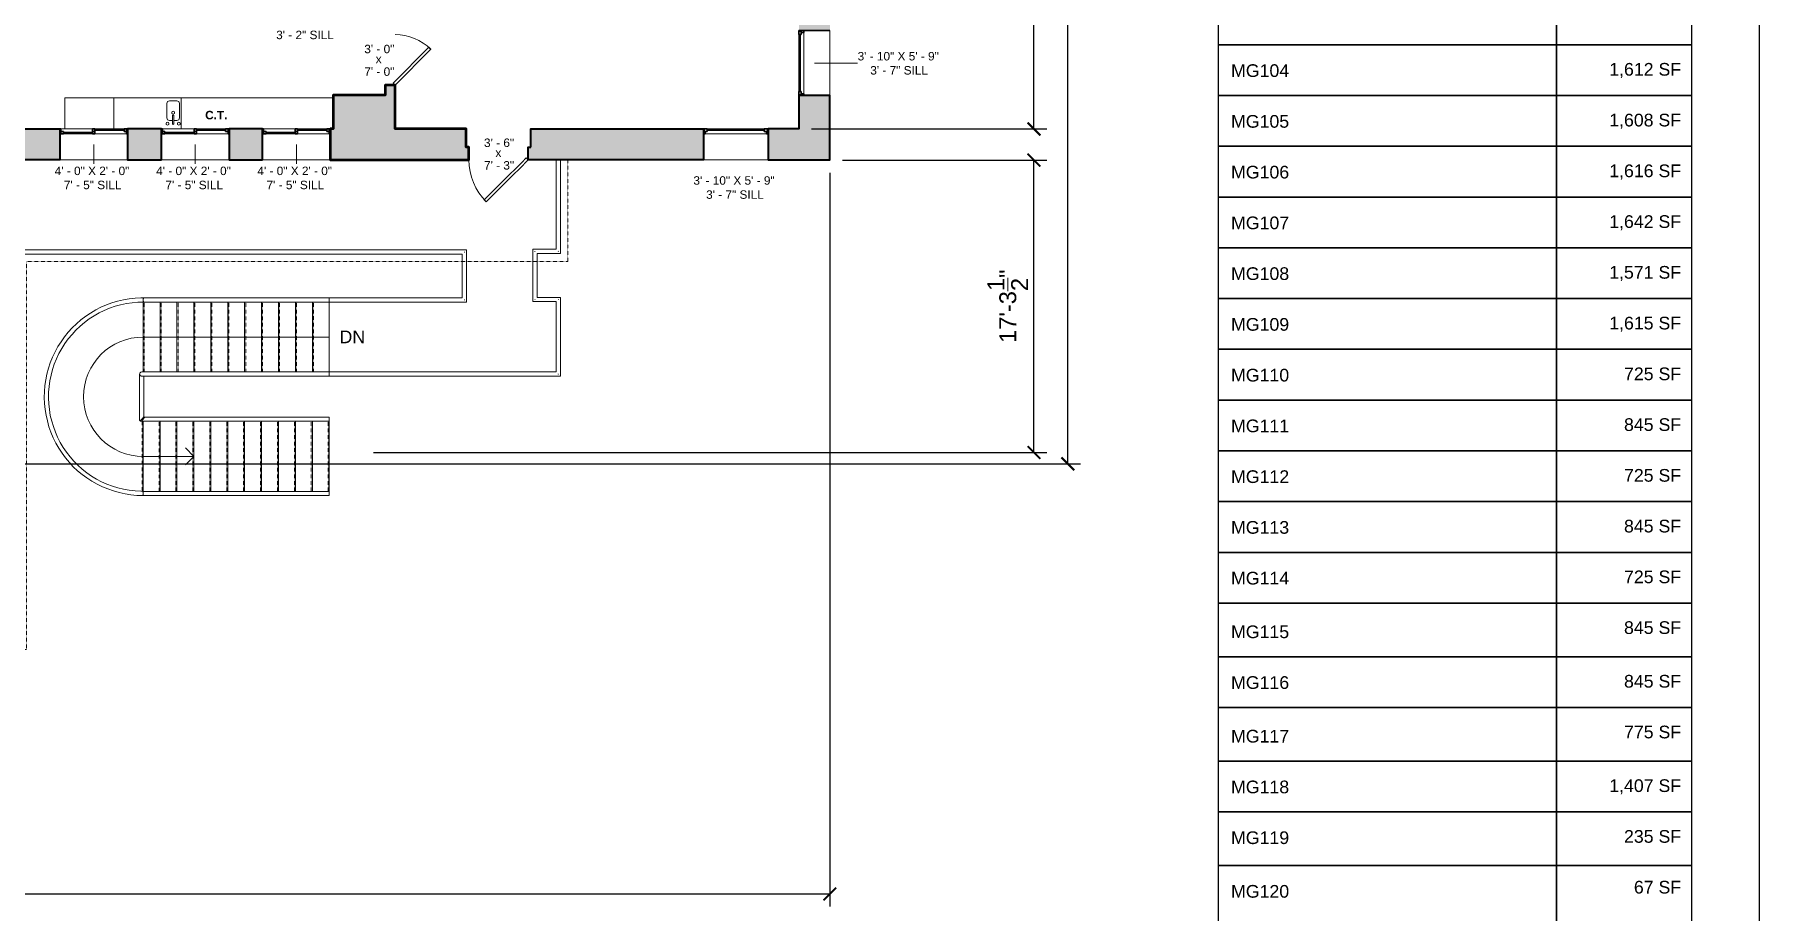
# Model space of a CAD drawing. Header units: inches. Extents: x -2078 to 106214, y -964 to 6385.
# Drawn here: x 15662 to 16886, y 3976 to 4598 of the extents above; entities that cross this region are included whole.
import ezdxf

# ---------------------------------------------------------------- set-up
doc = ezdxf.new("R2010")
doc.units = ezdxf.units.IN
doc.header["$MEASUREMENT"] = 0
doc.linetypes.add('HIDDEN2', pattern=[0.1875, 0.125, -0.0625])
for name, color, linetype, lineweight in [('A-ANNO', 2, 'Continuous', 5), ('A-ANNO-DIMS', 1, 'Continuous', 9), ('A-CASE', 4, 'Continuous', 9), ('A-DETAIL-2', 20, 'Continuous', 25), ('A-DETAIL-3', 40, 'Continuous', 15), ('A-DETL-MBND', 5, 'Continuous', 9), ('A-DOOR', 1, 'Continuous', 18), ('A-FIXT', 150, 'Continuous', 9), ('A-GLAZ', 2, 'Continuous', 30), ('A-HIDDEN', 2, 'HIDDEN2', 18), ('A-RAILING', 4, 'Continuous', 9), ('A-STRS', 4, 'Continuous', 9), ('A-WALL', 3, 'Continuous', 40), ('A-WINDOWS', 2, 'Continuous', 18), ('S-STRS-ANNO', 31, 'Continuous', 9)]:
    doc.layers.add(name, color=color, linetype=linetype, lineweight=lineweight)
doc.layers.add('A-HATCH', color=9, linetype='Continuous')
doc.layers.add('A-TB', color=7, linetype='Continuous')
doc.styles.add('Arial', font='arial.ttf')
doc.styles.add('Arial_1', font='arial.ttf', dxfattribs={"height": 0.0625})
doc.styles.add('Arial_2', font='arial.ttf', dxfattribs={"height": 3})
doc.styles.add('Arial_5', font='arial.ttf', dxfattribs={"height": 0.09375})
doc.styles.add('Arial_B', font='arialbd.ttf', dxfattribs={"height": 4.5})
doc.styles.add('Jay Cad', font='arial.ttf', dxfattribs={"height": 0.125})
doc.dimstyles.new('Jay Cad - DIMS', dxfattribs={"dimtxt": 0.125, "dimasz": 0.09375, "dimexe": 0.09375, "dimexo": 0.09375, "dimgap": 0.046875, "dimtad": 1, "dimdec": 1, "dimzin": 0, "dimdsep": 46, "dimlunit": 4, "dimtxsty": 'Jay Cad', "dimblk": 'ARCHTICK', "dimcen": 0.09, "dimclrd": 1, "dimclre": 1, "dimclrt": 256, "dimadec": 0, "dimazin": 0, "dimtfac": 1, "dimtdec": 1, "dimtofl": 0, "dimtmove": 1, "dimatfit": 3, "dimfxl": 1, "dimtolj": 1, "dimtzin": 0, "dimarcsym": 0})

# ---------------------------------------------------------------- blocks, each defined once
blk = doc.blocks.new('Top Rail Type - Top Rail_Internal_-1518725-Munger Science Center _ Ahmanson Lecture Hall-2nd Floor')
at = {"layer": 'A-DETL-MBND'}
for p, q in [((1134.1, 46), (1134.1, 13.3)), ((1268.6, 47.5), (1135.6, 47.5)), ((1135.6, 44.5), (1268.6, 44.5)), ((1137.1, 16), (1137.1, 44.5)), ((1134.6, 12.5), (1268.6, 12.5)), ((1268.6, 15.5), (1137.3, 15.5))]:
    blk.add_line(p, q, dxfattribs=at)
at = {"layer": 'A-DETL-MBND', "flags": 128}
for points in [[(1135.6, 44.5), (1135.3, 44.5), (1134.9, 44.7), (1134.6, 44.9), (1134.4, 45.2), (1134.2, 45.6), (1134.1, 46), (1134.2, 46.4), (1134.4, 46.7), (1134.6, 47), (1134.9, 47.3), (1135.3, 47.4), (1135.6, 47.5)], [(1135.6, 47.5), (1135.3, 47.4), (1134.9, 47.3), (1134.6, 47), (1134.4, 46.7), (1134.2, 46.4), (1134.1, 46)], [(1134.1, 46), (1134.2, 45.6), (1134.4, 45.2), (1134.6, 44.9), (1134.9, 44.7), (1135.3, 44.5), (1135.6, 44.5)], [(1137.1, 16), (1137.1, 15.8), (1136.9, 15.5), (1136.7, 15.1), (1136.4, 14.7), (1136, 14.3), (1135.6, 14), (1135.3, 13.6), (1134.9, 13.4), (1134.6, 13.2), (1134.4, 13.1), (1134.2, 13.2), (1134.1, 13.3)], [(1134.8, 13.3), (1134.7, 13.2), (1134.6, 12.9), (1134.5, 12.7), (1134.5, 12.5), (1134.6, 12.5)], [(1134.6, 12.5), (1134.9, 12.5), (1135.2, 12.7), (1135.5, 12.9), (1135.9, 13.2), (1136.3, 13.6), (1136.6, 14), (1137, 14.3), (1137.2, 14.7), (1137.4, 15), (1137.5, 15.3), (1137.4, 15.4), (1137.3, 15.5)], [(1137.3, 15.5), (1137.1, 15.4), (1136.8, 15.3)], [(1268.6, 15.5), (1268.6, 15.4), (1268.6, 15.3), (1268.6, 15), (1268.6, 14.7), (1268.6, 14.3), (1268.6, 14), (1268.6, 13.6), (1268.6, 13.2), (1268.6, 12.9), (1268.6, 12.7), (1268.6, 12.5), (1268.6, 12.5)]]:
    blk.add_lwpolyline(points, dxfattribs=at)
blk = doc.blocks.new('Top Rail Type - Top Rail_Internal_-1518738-Munger Science Center _ Ahmanson Lecture Hall-2nd Floor')
at = {"layer": 'A-DETL-MBND'}
for p, q in [((1136.7, 97.9), (1136.7, 98.2)), ((1136.8, 99.9), (1136.9, 100)), ((1136.9, 100), (1137, 100.1)), ((1268.6, 100.1), (1137, 100.1)), ((1136.9, 97.2), (1136.8, 97.3)), ((1137, 97.1), (1136.9, 97.1)), ((1137, 97.1), (1268.6, 97.1)), ((1268.6, -37.2), (1136.3, -37.2)), ((1136.3, -40.2), (1268.6, -40.2)), ((1136.5, -37.4), (1136.5, -37.4)), ((1136.6, -37.9), (1136.6, -37.8)), ((1136.6, -39.5), (1136.6, -39.4))]:
    blk.add_line(p, q, dxfattribs=at)
at = {"layer": 'A-DETL-MBND', "flags": 128}
for points in [[(1136.3, -40.2), (1132.1, -40), (1127.9, -39.6), (1123.8, -39), (1119.7, -38.1), (1115.6, -36.9), (1111.6, -35.5), (1107.8, -33.9), (1104, -32.1), (1100.3, -30), (1096.8, -27.7), (1093.4, -25.3), (1090.2, -22.6), (1087.1, -19.7), (1084.3, -16.6), (1081.6, -13.4), (1079.1, -10), (1076.8, -6.5), (1074.7, -2.9), (1072.8, 0.9), (1071.2, 4.8), (1069.8, 8.7), (1068.7, 12.8), (1067.8, 16.9), (1067.1, 21), (1066.7, 25.2), (1066.5, 29.4), (1066.6, 33.6), (1067, 37.8), (1067.6, 41.9), (1068.4, 46), (1069.5, 50.1), (1070.8, 54.1), (1072.4, 58), (1074.2, 61.8), (1076.2, 65.5), (1078.4, 69), (1080.8, 72.4), (1083.5, 75.7), (1086.3, 78.8), (1089.3, 81.7), (1092.5, 84.5), (1095.9, 87), (1099.3, 89.3), (1103, 91.5), (1106.7, 93.4), (1110.6, 95.1), (1114.5, 96.5), (1118.5, 97.7), (1122.6, 98.7), (1126.7, 99.4), (1130.9, 99.9), (1135.1, 100.1), (1137, 100.1)], [(1136.7, 99), (1136.7, 99.3), (1136.8, 99.7), (1136.8, 99.9)], [(1137, 97.1), (1132.9, 97), (1128.8, 96.6), (1124.8, 96), (1120.7, 95.2), (1116.8, 94.1), (1112.9, 92.7), (1109.1, 91.2), (1105.4, 89.4), (1101.8, 87.4), (1098.4, 85.1), (1095.1, 82.7), (1091.9, 80), (1089, 77.2), (1086.2, 74.2), (1083.5, 71), (1081.1, 67.7), (1078.9, 64.2), (1076.9, 60.6), (1075.2, 56.9), (1073.6, 53.1), (1072.3, 49.2), (1071.3, 45.2), (1070.5, 41.2), (1069.9, 37.2), (1069.6, 33.1), (1069.5, 28.9), (1069.7, 24.8), (1070.2, 20.8), (1070.8, 16.7), (1071.8, 12.7), (1073, 8.8), (1074.4, 4.9), (1076, 1.2), (1077.9, -2.5), (1080, -6), (1082.3, -9.4), (1084.8, -12.7), (1087.5, -15.8), (1090.4, -18.7), (1093.5, -21.4), (1096.7, -24), (1100.1, -26.3), (1103.6, -28.5), (1107.2, -30.4), (1111, -32.1), (1114.8, -33.5), (1118.7, -34.7), (1122.7, -35.7), (1126.8, -36.4), (1130.9, -36.9), (1135, -37.1), (1136.3, -37.2)], [(1136.8, 97.3), (1136.8, 97.5), (1136.7, 97.8)], [(1136.4, -40), (1136.5, -40), (1136.5, -39.9)], [(1136.6, -37.6), (1136.5, -37.6), (1136.5, -37.5)], [(1136.5, -39.8), (1136.5, -39.7), (1136.6, -39.7)], [(1136.6, -38.3), (1136.6, -38.3), (1136.6, -38.1)], [(1136.6, -39.1), (1136.6, -39), (1136.6, -39)], [(1268.6, -37.2), (1268.6, -37.2), (1268.6, -37.4), (1268.6, -37.6), (1268.6, -37.9), (1268.6, -38.3), (1268.6, -38.7), (1268.6, -39), (1268.6, -39.4), (1268.6, -39.7), (1268.6, -40), (1268.6, -40.1), (1268.6, -40.2)]]:
    blk.add_lwpolyline(points, dxfattribs=at)
at = {"layer": 'A-DETL-MBND'}
for points, knots in [([(1136.6, 98.6), (1136.6, 98.7), (1136.7, 98.8), (1136.7, 99.1), (1136.7, 99.2), (1136.7, 99.3)], [-1, -1, -1, -1, -0.8928571, -0.7857143, -0.6897102, -0.6897102, -0.6897102, -0.6897102]), ([(1136.7, 97.9), (1136.7, 97.9), (1136.7, 98), (1136.7, 98.3), (1136.6, 98.5), (1136.6, 98.6)], [-0.3102267, -0.3102267, -0.3102267, -0.3102267, -0.2857143, -0.1428571, 0, 0, 0, 0]), ([(1136.7, 99.4), (1136.7, 99.5), (1136.7, 99.5), (1136.7, 99.6), (1136.7, 99.6)], [-0.63043407, -0.63043407, -0.63043407, -0.63043407, -0.57142857, -0.53315827, -0.53315827, -0.53315827, -0.53315827]), ([(1136.8, 99.9), (1136.8, 99.9), (1136.9, 100), (1136.9, 100), (1136.9, 100)], [-0.3303033, -0.3303033, -0.3303033, -0.3303033, -0.2857143, -0.2115165, -0.2115165, -0.2115165, -0.2115165]), ([(1136.7, 97.6), (1136.7, 97.6), (1136.7, 97.7), (1136.7, 97.7), (1136.7, 97.8)], [-0.46714557, -0.46714557, -0.46714557, -0.46714557, -0.42857143, -0.36902797, -0.36902797, -0.36902797, -0.36902797]), ([(1136.8, 97.3), (1136.8, 97.4), (1136.8, 97.4), (1136.8, 97.5), (1136.8, 97.5)], [-0.62720102, -0.62720102, -0.62720102, -0.62720102, -0.57142857, -0.52776884, -0.52776884, -0.52776884, -0.52776884]), ([(1136.9, 97.2), (1136.9, 97.2), (1136.9, 97.2), (1136.9, 97.2), (1136.9, 97.2)], [-0.79548734, -0.79548734, -0.79548734, -0.79548734, -0.78571429, -0.71428571, -0.71428571, -0.71428571, -0.71428571]), ([(1137, 97.1), (1137, 97.1), (1137, 97.1), (1136.9, 97.1), (1136.9, 97.1)], [-1, -1, -1, -1, -0.8928571, -0.8571429, -0.8571429, -0.8571429, -0.8571429]), ([(1136.3, -40.2), (1136.3, -40.2), (1136.3, -40.1), (1136.4, -40.1), (1136.4, -40.1)], [-1, -1, -1, -1, -0.8928571, -0.8571429, -0.8571429, -0.8571429, -0.8571429]), ([(1136.6, -38.1), (1136.6, -38), (1136.6, -37.7), (1136.5, -37.4), (1136.5, -37.3)], [-0.7794501, -0.7794501, -0.7794501, -0.7794501, -0.5714286, -0.3149701, -0.3149701, -0.3149701, -0.3149701]), ([(1136.5, -40), (1136.5, -39.9), (1136.5, -39.8), (1136.6, -39.6), (1136.6, -39.4), (1136.6, -39.2), (1136.6, -39.1)], [-0.6865047, -0.6865047, -0.6865047, -0.6865047, -0.5714286, -0.4285714, -0.2857143, -0.2053151, -0.2053151, -0.2053151, -0.2053151]), ([(1136.6, -38.7), (1136.6, -38.6), (1136.6, -38.5), (1136.6, -38.3), (1136.6, -38.3)], [-1, -1, -1, -1, -0.8928571, -0.8571429, -0.8571429, -0.8571429, -0.8571429])]:
    blk.add_open_spline(points, degree=3, knots=knots, dxfattribs=at)
for points in [[(1136.8, 99.7), (1136.8, 99.8), (1136.8, 99.8), (1136.8, 99.8)], [(1136.9, 100.1), (1137, 100.1), (1137, 100.1), (1137, 100.1)], [(1136.4, -37.3), (1136.4, -37.3), (1136.4, -37.2), (1136.3, -37.2), (1136.3, -37.2)], [(1136.4, -40.1), (1136.4, -40.1), (1136.4, -40), (1136.4, -40)], [(1136.6, -39), (1136.6, -38.9), (1136.6, -38.8), (1136.6, -38.7)]]:
    blk.add_open_spline(points, degree=3, dxfattribs=at)
blk = doc.blocks.new('JC_DOOR_SINGLE PANEL - SINGLE DOOR-1460585-Munger Science Center _ Ahmanson Lecture Hall-2nd Floor')
at = {"layer": 'A-DOOR', "lineweight": 20}
for p, q in [((-10.1, -32.8), (19.6, -3.1)), ((21, -4.5), (-8.7, -34.2)), ((19.6, -3.1), (21, -4.5)), ((-8.7, -34.2), (-10.1, -32.8))]:
    blk.add_line(p, q, dxfattribs=at)
at = {"layer": 'A-DOOR', "lineweight": 9}
blk.add_arc((21, -4.5), 42, 180, 225, dxfattribs=at)
blk = doc.blocks.new('JC_FIXED WINDOW - MUNTIN - FIXED WINDOW-1519557-Munger Science Center _ Ahmanson Lecture Hall-2nd Floor')
at = {"layer": 'A-GLAZ'}
for p, q in [((-23, -11), (-23, 11)), ((23, -11), (23, 11)), ((-23, -7.5), (-21.75, -7.5)), ((-20.25, -11), (-23, -11)), ((-22.5, -11), (-22.5, -9.25)), ((-22.5, -9.25), (-21.75, -9.25)), ((-21.75, -9.25), (-21.75, -7.5)), ((-20.25, -9.25), (-21.75, -9.25)), ((-20.25, -11), (-20.25, -9.25)), ((20.25, -9.25), (22.5, -9.25)), ((20.25, -11), (20.25, -9.25)), ((20.25, -11), (23, -11)), ((21.75, -7.5), (23, -7.5)), ((21.75, -9.25), (21.75, -7.5)), ((22.5, -11), (22.5, -9.25))]:
    blk.add_line(p, q, dxfattribs=at)
at = {"layer": 'A-GLAZ', "lineweight": 9}
for p, q in [((21.75, -7.5), (-21.75, -7.5)), ((20.25, -11), (-20.25, -11))]:
    blk.add_line(p, q, dxfattribs=at)
at = {"layer": 'A-GLAZ', "lineweight": 30}
blk.add_line((-20.25, -10.125), (20.25, -10.125), dxfattribs=at)
at = {"layer": 'A-WINDOWS'}
for p, q in [((-23, 11), (23, 11)), ((23, -11), (-23, -11))]:
    blk.add_line(p, q, dxfattribs=at)
blk = doc.blocks.new('JC_FIXED WINDOW - MUNTIN - FIXED WINDOW-1609323-Munger Science Center _ Ahmanson Lecture Hall-2nd Floor')
at = {"layer": 'A-GLAZ'}
for p, q in [((-23, 11), (-23, -11)), ((-20.25, 11), (-23, 11)), ((-23, 7.5), (-21.75, 7.5)), ((-22.5, 11), (-22.5, 9.25)), ((-22.5, 9.25), (-21.75, 9.25)), ((-20.25, 9.25), (-21.75, 9.25)), ((-21.75, 9.25), (-21.75, 7.5)), ((-20.25, 11), (-20.25, 9.25)), ((20.25, 11), (23, 11)), ((20.25, 11), (20.25, 9.25)), ((20.25, 9.25), (22.5, 9.25)), ((21.75, 9.25), (21.75, 7.5)), ((21.75, 7.5), (23, 7.5)), ((22.5, 11), (22.5, 9.25)), ((23, 11), (23, -11))]:
    blk.add_line(p, q, dxfattribs=at)
at = {"layer": 'A-GLAZ', "lineweight": 9}
for p, q in [((21.75, 7.5), (-21.75, 7.5)), ((20.25, 11), (-20.25, 11))]:
    blk.add_line(p, q, dxfattribs=at)
at = {"layer": 'A-GLAZ', "lineweight": 30}
blk.add_line((-20.25, 10.125), (20.25, 10.125), dxfattribs=at)
at = {"layer": 'A-WINDOWS'}
for p, q in [((23, 11), (-23, 11)), ((-23, -11), (23, -11))]:
    blk.add_line(p, q, dxfattribs=at)
blk = doc.blocks.new('JC_DOOR_SINGLE PANEL - SINGLE DOOR-1479750-Munger Science Center _ Ahmanson Lecture Hall-2nd Floor')
at = {"layer": 'A-DOOR', "lineweight": 20}
for p, q in [((-7.5, 29), (-8.9, 27.5)), ((-8.9, 27.5), (16.6, 2.1)), ((18, 3.5), (-7.5, 29)), ((16.6, 2.1), (18, 3.5))]:
    blk.add_line(p, q, dxfattribs=at)
at = {"layer": 'A-DOOR', "lineweight": 9}
blk.add_arc((18, 3.5), 36, 135, 180, dxfattribs=at)
blk = doc.blocks.new('JC_SLIDING WINDOW - DOUBLE - SLIDING WINDOW-1614767-Munger Science Center _ Ahmanson Lecture Hall-2nd Floor')
at = {"layer": 'A-GLAZ'}
for p, q in [((-24, -10.85), (-24, 11.15)), ((24, 11.15), (24, -10.85)), ((-24, -7.35), (-23.25, -7.35)), ((-24, -10.85), (-21.5, -10.85)), ((-23.25, -10.85), (-23.25, -7.35)), ((-21.5, -9.1), (-23.25, -9.1)), ((-21.5, -10.85), (-21.5, -9.1)), ((-0.875, -7.35), (-0.875, -10.85)), ((-0.875, -7.35), (0.875, -7.35)), ((0.875, -9.1), (-0.875, -9.1)), ((-0.875, -10.85), (0.875, -10.85)), ((0.875, -10.85), (0.875, -7.35)), ((21.5, -9.1), (21.5, -7.35)), ((21.5, -7.35), (24, -7.35)), ((23.25, -9.1), (21.5, -9.1)), ((23.25, -10.85), (23.25, -7.35)), ((23.25, -10.85), (24, -10.85))]:
    blk.add_line(p, q, dxfattribs=at)
at = {"layer": 'A-GLAZ', "lineweight": 9}
for p, q in [((-23.25, -7.35), (-0.875, -7.35)), ((-21.5, -10.85), (-0.875, -10.85)), ((0.875, -7.35), (21.5, -7.35)), ((0.875, -10.85), (23.25, -10.85))]:
    blk.add_line(p, q, dxfattribs=at)
at = {"layer": 'A-GLAZ', "lineweight": 30}
for p, q in [((-21.5, -9.975), (-0.875, -9.975)), ((0.875, -8.225), (21.5, -8.225))]:
    blk.add_line(p, q, dxfattribs=at)
at = {"layer": 'A-WINDOWS'}
for p, q in [((-24, 11.15), (24, 11.15)), ((24, -10.85), (-24, -10.85))]:
    blk.add_line(p, q, dxfattribs=at)
blk = doc.blocks.new('Top Rail Type - Top Rail_Internal_-1577929-Munger Science Center _ Ahmanson Lecture Hall-2nd Floor')
at = {"layer": 'A-RAILING'}
blk.add_line((1268.6, 98.7), (1268.6, 98.5), dxfattribs=at)
for points in [[(1364.4, 132.5), (1364.4, 132.5), (1364.5, 132.6), (1364.6, 132.7), (1364.6, 132.7)], [(1364.4, 98.7), (1364.4, 98.7), (1364.5, 98.6), (1364.6, 98.5), (1364.6, 98.5)]]:
    blk.add_open_spline(points, degree=3, dxfattribs=at)
blk = doc.blocks.new('Top Rail Type - Top Rail_Internal_-V5-Munger Science Center _ Ahmanson Lecture Hall-2nd Floor')
at = {"layer": 'A-RAILING'}
for p, q in [((1044.8, 134.1), (1366, 134.1)), ((1047.8, 131.1), (1363, 131.1)), ((1363, 131.1), (1363, 100.1)), ((1366, 134.1), (1366, 97.1)), ((1268.6, 97.1), (1268.6, 100.1)), ((1363, 100.1), (1268.6, 100.1)), ((1366, 97.1), (1268.6, 97.1))]:
    blk.add_line(p, q, dxfattribs=at)
blk = doc.blocks.new('Top Rail Type - Top Rail_Internal_-1578208-Munger Science Center _ Ahmanson Lecture Hall-2nd Floor')
at = {"layer": 'A-RAILING'}
blk.add_line((1268.6, 46.1), (1268.6, 45.9), dxfattribs=at)
for points in [[(1414.4, 133.2), (1414.5, 133.1), (1414.5, 133.1), (1414.6, 133), (1414.6, 133)], [(1431.1, 133.2), (1431.1, 133.1), (1431.2, 133.1), (1431.2, 133), (1431.3, 133)], [(1414.4, 98.8), (1414.5, 98.9), (1414.5, 98.9), (1414.6, 99), (1414.6, 99)], [(1431.1, 98.8), (1431.1, 98.9), (1431.2, 98.9), (1431.2, 99), (1431.3, 99)], [(1431.1, 46.1), (1431.1, 46), (1431.2, 46), (1431.2, 45.9), (1431.3, 45.9)]]:
    blk.add_open_spline(points, degree=3, dxfattribs=at)
blk = doc.blocks.new('Top Rail Type - Top Rail_Internal_-V6-Munger Science Center _ Ahmanson Lecture Hall-2nd Floor')
at = {"layer": 'A-RAILING'}
for p, q in [((1429.7, 197.9), (1429.7, 134.6)), ((1432.7, 197.9), (1432.7, 131.6)), ((1413, 134.6), (1413, 97.4)), ((1429.7, 134.6), (1413, 134.6)), ((1416, 131.6), (1416, 100.4)), ((1432.7, 131.6), (1416, 131.6)), ((1416, 100.4), (1432.7, 100.4)), ((1432.7, 100.4), (1432.7, 44.5)), ((1413, 97.4), (1429.7, 97.4)), ((1429.7, 97.4), (1429.7, 47.5)), ((1268.6, 44.5), (1268.6, 47.5)), ((1429.7, 47.5), (1268.6, 47.5)), ((1432.7, 44.5), (1268.6, 44.5))]:
    blk.add_line(p, q, dxfattribs=at)
blk = doc.blocks.new('JC_KITCHEN SINK - SINK-1614900-Munger Science Center _ Ahmanson Lecture Hall-2nd Floor')
at = {"layer": 'A-FIXT'}
for p, q in [((-3.9, 3.6), (-3.9, -6.4)), ((0.1, 5.6), (-1.9, 5.6)), ((0.1, 7.8), (0.1, 2.1)), ((1.1, 7.8), (1.1, 2.1)), ((3.1, 5.6), (1.1, 5.6)), ((5.1, -6.4), (5.1, 3.6)), ((-1.9, -8.4), (3.1, -8.4))]:
    blk.add_line(p, q, dxfattribs=at)
for centre, radius, start, end in [((-3.4, 7.8), 1, 360, 180), ((-3.4, 7.8), 1, 180, 0), ((-1.9, 3.6), 2, 90, 180), ((0.6, 0), 1, 360, 180), ((0.6, 0), 1, 180, 0), ((0.6, 7.8), 0.5, 360, 180), ((0.6, 2.1), 0.5, 180, 0), ((3.1, 3.6), 2, 360, 90), ((4.6, 7.8), 1, 360, 180), ((4.6, 7.8), 1, 180, 360), ((-1.9, -6.4), 2, 180, 270), ((3.1, -6.4), 2, 270, 0)]:
    blk.add_arc(centre, radius, start, end, dxfattribs=at)
blk = doc.blocks.new('JC- existing door Tag_quad - JC- existing door Tag_quad-839775-Munger Science Center _ Ahmanson Lecture Hall-2nd Floor')
at = {"layer": 'A-ANNO', "insert": (-0.023, 0.038), "char_height": 0.0625, "width": 0.0505, "attachment_point": 1, "style": 'Arial_1', "bg_fill": 3, "box_fill_scale": 1.25, "bg_fill_color": 256, "bg_fill_true_color": 13158600, "bg_fill_transparency": 0}
blk.add_mtext('x', dxfattribs=at)
blk = doc.blocks.new('_ArchTick')
at = {"color": 0, "linetype": 'ByBlock', "const_width": 0.15}
blk.add_lwpolyline([(-0.5, -0.5), (0.5, 0.5)], dxfattribs=at)
blk = doc.blocks.new('*D3388')
at = {"layer": 'A-ANNO-DIMS', "color": 1, "lineweight": -2, "transparency": 16777216}
for p, q in [((16235.5, 4509.4), (16380.3, 4509.4)), ((16371.3, 4301.9), (16371.3, 4509.4)), ((15902.9, 4301.9), (16380.3, 4301.9))]:
    blk.add_line(p, q, dxfattribs=at)
at = {"layer": 'Defpoints', "color": 0, "transparency": 16777216}
for p in [(16226.5, 4509.4), (16371.3, 4509.4), (15893.9, 4301.9)]:
    blk.add_point(p, dxfattribs=at)
at = {"layer": 'A-ANNO-DIMS', "color": 1, "lineweight": -2, "transparency": 16777216, "xscale": 9, "yscale": 9, "zscale": 9}
for p, rotation in [((16371.3, 4509.4), 90), ((16371.3, 4301.9), 270)]:
    blk.add_blockref('_ArchTick', p, dxfattribs=dict(at, rotation=rotation))
at = {"layer": 'A-ANNO-DIMS', "color": 2, "transparency": 16777216, "insert": (16352.7, 4405.7), "char_height": 12, "width": 1.497, "attachment_point": 5, "rotation": 90, "style": 'Jay Cad'}
blk.add_mtext('\\A1;17\'-3{\\H1x;\\S1/2;}"', dxfattribs=at)
blk = doc.blocks.new('*D3403')
at = {"layer": 'A-ANNO-DIMS', "color": 1, "lineweight": -2, "transparency": 16777216}
for p, q in [((16226.5, 4500.4), (16226.5, 3979.8)), ((14009, 4284.9), (14009, 3979.8)), ((14009, 3988.8), (16226.5, 3988.8))]:
    blk.add_line(p, q, dxfattribs=at)
at = {"layer": 'Defpoints', "color": 0, "transparency": 16777216}
for p in [(16226.5, 4509.4), (14009, 4293.9), (16226.5, 3988.8)]:
    blk.add_point(p, dxfattribs=at)
at = {"layer": 'A-ANNO-DIMS', "color": 1, "lineweight": -2, "transparency": 16777216, "xscale": 9, "yscale": 9, "zscale": 9, "rotation": 180}
blk.add_blockref('_ArchTick', (14009, 3988.8), dxfattribs=at)
at = {"layer": 'A-ANNO-DIMS', "color": 1, "lineweight": -2, "transparency": 16777216, "xscale": 9, "yscale": 9, "zscale": 9}
blk.add_blockref('_ArchTick', (16226.5, 3988.8), dxfattribs=at)
at = {"layer": 'A-ANNO-DIMS', "color": 2, "transparency": 16777216, "insert": (15117.8, 4007.4), "char_height": 12, "width": 1.67, "attachment_point": 5, "style": 'Jay Cad'}
blk.add_mtext('\\A1;184\'-9{\\H1x;\\S1/2;}"', dxfattribs=at)
blk = doc.blocks.new('*D3404')
at = {"layer": 'A-ANNO-DIMS', "color": 1, "lineweight": -2, "transparency": 16777216}
for p, q in [((16213.5, 4907.9), (16380.3, 4907.9)), ((16371.3, 4531.4), (16371.3, 4907.9)), ((16213.5, 4531.4), (16380.3, 4531.4))]:
    blk.add_line(p, q, dxfattribs=at)
at = {"layer": 'Defpoints', "color": 0, "transparency": 16777216}
for p in [(16204.5, 4907.9), (16371.3, 4907.9), (16204.5, 4531.4)]:
    blk.add_point(p, dxfattribs=at)
at = {"layer": 'A-ANNO-DIMS', "color": 1, "lineweight": -2, "transparency": 16777216, "xscale": 9, "yscale": 9, "zscale": 9}
for p, rotation in [((16371.3, 4907.9), 90), ((16371.3, 4531.4), 270)]:
    blk.add_blockref('_ArchTick', p, dxfattribs=dict(at, rotation=rotation))
at = {"layer": 'A-ANNO-DIMS', "color": 2, "transparency": 16777216, "insert": (16352.7, 4719.7), "char_height": 12, "width": 1.497, "attachment_point": 5, "rotation": 90, "style": 'Jay Cad'}
blk.add_mtext('\\A1;31\'-4{\\H1x;\\S1/2;}"', dxfattribs=at)
blk = doc.blocks.new('*D3407')
at = {"layer": 'A-ANNO-DIMS', "color": 1, "lineweight": -2, "transparency": 16777216}
for p, q in [((15979.8, 5048.9), (16404.3, 5048.9)), ((16395.3, 4293.9), (16395.3, 5048.9)), ((15593.5, 4293.9), (16404.3, 4293.9))]:
    blk.add_line(p, q, dxfattribs=at)
at = {"layer": 'Defpoints', "color": 0, "transparency": 16777216}
for p in [(15970.8, 5048.9), (16395.3, 5048.9), (15584.5, 4293.9)]:
    blk.add_point(p, dxfattribs=at)
at = {"layer": 'A-ANNO-DIMS', "color": 1, "lineweight": -2, "transparency": 16777216, "xscale": 9, "yscale": 9, "zscale": 9}
for p, rotation in [((16395.3, 5048.9), 90), ((16395.3, 4293.9), 270)]:
    blk.add_blockref('_ArchTick', p, dxfattribs=dict(at, rotation=rotation))
at = {"layer": 'A-ANNO-DIMS', "color": 2, "transparency": 16777216, "insert": (16384.7, 4671.4), "char_height": 12, "width": 1.148, "attachment_point": 5, "rotation": 90, "style": 'Jay Cad'}
blk.add_mtext('\\A1;62\'-11"', dxfattribs=at)
blk = doc.blocks.new('JC_TB_48x36 - JC_TB_3624-1264225-Floor Plans')
at = {"layer": 'A-TB'}
for p, q in [((47.997, -11.988), (47.997, 24.012)), ((43.997, 23.512), (43.997, -11.488)), ((47.497, -11.488), (47.497, 23.512))]:
    blk.add_line(p, q, dxfattribs=at)

msp = doc.modelspace()

# ---------------------------------------------------------------- linework, layer by layer
at = {"layer": 'A-ANNO'}
for p, q in [((16215.523, 4578.18), (16246.189, 4578.029)), ((15704.408, 4520.43), (15704.456, 4506.711)), ((15776.408, 4520.43), (15776.456, 4506.711)), ((15848.158, 4520.43), (15848.206, 4506.711))]:
    msp.add_line(p, q, dxfattribs=at)
at = {"layer": 'A-CASE'}
for p, q in [((15684.016, 4553.589), (15874.107, 4553.589)), ((15684.016, 4553.589), (15684.016, 4531.43)), ((15718.749, 4553.589), (15718.749, 4531.43)), ((15766.472, 4553.589), (15766.472, 4531.43))]:
    msp.add_line(p, q, dxfattribs=at)
at = {"layer": 'A-STRS'}
for p, q in [((15739.445, 4408.628), (15739.445, 4359.025)), ((15751.445, 4408.643), (15751.445, 4359.021)), ((15763.445, 4408.643), (15763.445, 4359.026)), ((15775.445, 4408.643), (15775.445, 4359.026)), ((15787.445, 4408.643), (15787.445, 4359.026)), ((15799.445, 4408.643), (15799.445, 4359.026)), ((15811.445, 4408.643), (15811.445, 4359.026)), ((15823.445, 4408.643), (15823.445, 4359.026)), ((15835.445, 4408.643), (15835.445, 4359.026)), ((15847.445, 4408.643), (15847.445, 4359.026)), ((15859.445, 4408.647), (15859.445, 4359.026)), ((15871.445, 4408.643), (15871.445, 4359.026)), ((15739.445, 4274.392), (15739.445, 4324.01)), ((15751.445, 4274.388), (15751.445, 4324.015)), ((15763.445, 4274.393), (15763.445, 4324.009)), ((15775.445, 4274.393), (15775.445, 4324.009)), ((15787.445, 4274.393), (15787.445, 4324.009)), ((15799.445, 4274.393), (15799.445, 4324.009)), ((15811.445, 4274.393), (15811.445, 4324.009)), ((15823.445, 4274.393), (15823.445, 4324.009)), ((15835.445, 4274.393), (15835.445, 4324.009)), ((15847.445, 4274.393), (15847.445, 4324.009)), ((15859.445, 4274.393), (15859.445, 4324.009)), ((15871.445, 4274.393), (15871.445, 4324.009))]:
    msp.add_line(p, q, dxfattribs=at)
at = {"layer": 'A-STRS', "linetype": 'HIDDEN2'}
for p, q in [((15740.195, 4408.643), (15740.195, 4359.025)), ((15752.195, 4408.643), (15752.195, 4359.021)), ((15764.195, 4408.643), (15764.195, 4359.026)), ((15776.195, 4408.643), (15776.195, 4359.026)), ((15788.195, 4408.643), (15788.195, 4359.026)), ((15800.195, 4408.643), (15800.195, 4359.026)), ((15812.195, 4408.643), (15812.195, 4359.026)), ((15824.195, 4408.643), (15824.195, 4359.026)), ((15836.195, 4408.643), (15836.195, 4359.026)), ((15848.195, 4408.643), (15848.195, 4359.026)), ((15860.195, 4408.647), (15860.195, 4359.026)), ((15738.695, 4274.412), (15738.695, 4324.01)), ((15750.695, 4274.388), (15750.695, 4324.014)), ((15762.695, 4274.393), (15762.695, 4324.009)), ((15774.695, 4274.393), (15774.695, 4324.009)), ((15786.695, 4274.393), (15786.695, 4324.009)), ((15798.695, 4274.393), (15798.695, 4324.009)), ((15810.695, 4274.393), (15810.695, 4324.009)), ((15822.695, 4274.393), (15822.695, 4324.009)), ((15834.695, 4274.393), (15834.695, 4324.009)), ((15846.695, 4274.393), (15846.695, 4324.009)), ((15858.695, 4274.393), (15858.695, 4324.009)), ((15870.695, 4274.393), (15870.695, 4324.009))]:
    msp.add_line(p, q, dxfattribs=at)
at = {"layer": 'A-WALL'}
for points in [[(16204.523, 4555.18), (16204.523, 4531.43), (16182.773, 4531.43), (16182.773, 4509.43), (16226.523, 4509.43), (16226.523, 4555.18)], [(15655.023, 4518.43), (15655.023, 4531.43), (15680.408, 4531.43), (15680.408, 4509.43), (15653.023, 4509.43), (15653.023, 4518.43)], [(15752.408, 4509.43), (15752.408, 4531.43), (15728.408, 4531.43), (15728.408, 4509.43)], [(15824.158, 4509.43), (15824.158, 4531.43), (15800.408, 4531.43), (15800.408, 4509.43)]]:
    msp.add_lwpolyline(points, close=True, dxfattribs=at)
at = {"layer": 'S-STRS-ANNO'}
for p, q in [((15739.445, 4383.834), (15751.445, 4383.834)), ((15751.445, 4383.834), (15763.445, 4383.834)), ((15763.445, 4383.834), (15775.445, 4383.834)), ((15775.445, 4383.834), (15787.445, 4383.834)), ((15787.445, 4383.834), (15799.445, 4383.834)), ((15799.445, 4383.834), (15811.445, 4383.834)), ((15811.445, 4383.834), (15823.445, 4383.834)), ((15823.445, 4383.834), (15835.445, 4383.834)), ((15835.445, 4383.834), (15847.445, 4383.834)), ((15847.445, 4383.834), (15859.445, 4383.834)), ((15859.445, 4383.834), (15871.445, 4383.834)), ((15751.445, 4299.201), (15739.445, 4299.201)), ((15763.445, 4299.201), (15751.445, 4299.201)), ((15775.445, 4299.201), (15763.445, 4299.201)), ((15775.445, 4299.201), (15769.445, 4305.201)), ((15775.445, 4299.201), (15769.445, 4293.201))]:
    msp.add_line(p, q, dxfattribs=at)
msp.add_arc((15739.445, 4341.518), 42.317, 90, 270, dxfattribs=at)

# ---------------------------------------------------------------- block references
at = {"layer": 'A-DETL-MBND'}
for name in ['Top Rail Type - Top Rail_Internal_-1518738-Munger Science Center _ Ahmanson Lecture Hall-2nd Floor', 'Top Rail Type - Top Rail_Internal_-1518725-Munger Science Center _ Ahmanson Lecture Hall-2nd Floor']:
    msp.add_blockref(name, (14602.796, 4311.55), dxfattribs=at)
at = {"layer": 'A-FIXT', "rotation": 180}
msp.add_blockref('JC_KITCHEN SINK - SINK-1614900-Munger Science Center _ Ahmanson Lecture Hall-2nd Floor', (15761.35, 4543.002), dxfattribs=at)
at = {"layer": 'A-RAILING'}
for name in ['Top Rail Type - Top Rail_Internal_-V5-Munger Science Center _ Ahmanson Lecture Hall-2nd Floor', 'Top Rail Type - Top Rail_Internal_-1577929-Munger Science Center _ Ahmanson Lecture Hall-2nd Floor', 'Top Rail Type - Top Rail_Internal_-1578208-Munger Science Center _ Ahmanson Lecture Hall-2nd Floor']:
    msp.add_blockref(name, (14602.796, 4311.55), dxfattribs=at)
at = {"layer": 'A-WINDOWS'}
for name, p, rotation in [('JC_FIXED WINDOW - MUNTIN - FIXED WINDOW-1609323-Munger Science Center _ Ahmanson Lecture Hall-2nd Floor', (16215.523, 4578.18), 89.9999999999999), ('JC_SLIDING WINDOW - DOUBLE - SLIDING WINDOW-1614767-Munger Science Center _ Ahmanson Lecture Hall-2nd Floor', (15704.408, 4520.58), 180), ('JC_SLIDING WINDOW - DOUBLE - SLIDING WINDOW-1614767-Munger Science Center _ Ahmanson Lecture Hall-2nd Floor', (15776.408, 4520.58), 180), ('JC_SLIDING WINDOW - DOUBLE - SLIDING WINDOW-1614767-Munger Science Center _ Ahmanson Lecture Hall-2nd Floor', (15848.158, 4520.58), 180), ('JC_FIXED WINDOW - MUNTIN - FIXED WINDOW-1519557-Munger Science Center _ Ahmanson Lecture Hall-2nd Floor', (16159.773, 4520.43), 180)]:
    msp.add_blockref(name, p, dxfattribs=dict(at, rotation=rotation))

# ---------------------------------------------------------------- texts
at = {"layer": 'A-ANNO', "char_height": 6, "attachment_point": 1}
for s, insert, width, style in [('3\' - 2" SILL', (15833.795, 4601.129), 51.207, 'Arial_2'), ('3\' - 10" X 5\' - 9"', (16246.189, 4586.026), 72.72, 'Arial_2'), ('3\' - 7" SILL', (16255.189, 4576.026), 51.207, 'Arial_2'), ('C.T.', (15783.431, 4544.268), 19.998, 'Arial_B'), ('4\' - 0" X 2\' - 0"', (15676.714, 4504.711), 66.963, 'Arial_2'), ('4\' - 0" X 2\' - 0"', (15748.714, 4504.711), 66.963, 'Arial_2'), ('4\' - 0" X 2\' - 0"', (15820.464, 4504.711), 66.963, 'Arial_2'), ('7\' - 5" SILL', (15683.214, 4494.711), 51.207, 'Arial_2'), ('7\' - 5" SILL', (15755.214, 4494.711), 51.207, 'Arial_2'), ('7\' - 5" SILL', (15826.964, 4494.711), 51.207, 'Arial_2'), ('3\' - 10" X 5\' - 9"', (16129.746, 4497.888), 72.72, 'Arial_2'), ('3\' - 7" SILL', (16138.746, 4487.888), 51.207, 'Arial_2')]:
    msp.add_mtext(s, dxfattribs=dict(at, insert=insert, width=width, style=style))
at = {"layer": 'A-ANNO', "char_height": 6, "width": 26.967, "attachment_point": 1, "style": 'Arial_2', "bg_fill": 3, "box_fill_scale": 1.25, "bg_fill_color": 256, "bg_fill_true_color": 13158600, "bg_fill_transparency": 0}
for s, insert in [('3\' - 0"', (15896.297, 4591.136)), ('7\' - 0"', (15896.297, 4575.113)), ('3\' - 6"', (15981.214, 4524.636)), ('7\' - 3"', (15981.214, 4508.613))]:
    msp.add_mtext(s, dxfattribs=dict(at, insert=insert))
at = {"layer": 'A-ANNO', "insert": (15878.751, 4388.455), "char_height": 9, "width": 21.69856, "attachment_point": 1, "line_spacing_factor": 0.941778, "style": 'Arial'}
msp.add_mtext('DN', dxfattribs=at)

# ---------------------------------------------------------------- dimensions: what is measured, and where the dimension line sits
at = {"layer": 'A-ANNO-DIMS'}
dim = msp.add_linear_dim(base=(16371.34, 4907.93), p1=(16204.523, 4531.43), p2=(16204.523, 4907.93), angle=90, dimstyle='Jay Cad - DIMS', override={"dimclrt": 2}, dxfattribs=at)
dim.commit()
dim.dimension.update_dxf_attribs({"geometry": '*D3404', "text_midpoint": (16352.684, 4719.68)})

# ---------------------------------------------------------------- next in the draw order: hatches: boundary and pattern name
at = {"layer": 'A-HATCH'}
h = msp.add_hatch(color=256, dxfattribs=at)
h.dxf.hatch_style = 1
h.paths.add_polyline_path([(14030.023, 4907.93), (14036.023, 4907.93), (14036.023, 4915.93), (14022.023, 4915.93), (14022.023, 4863.93), (13923.843, 4863.93), (13899.881, 4843.824), (13898.62, 4845.327), (13892.492, 4840.184), (13909.265, 4820.195), (13909.265, 4793.433), (13921.478, 4793.433), (13921.478, 4835.433), (13923.103, 4835.433), (13923.103, 4799.433), (13923.103, 4793.433), (13925.291, 4793.433), (13925.291, 4857.312), (14009.023, 4857.312), (14009.023, 4745.306), (13925.291, 4745.306), (13925.291, 4750.433), (13919.291, 4750.433), (13919.291, 4751.433), (13909.546, 4751.433), (13909.546, 4730.033), (13930.277, 4722.488), (13934.003, 4732.725), (13962.238, 4722.448), (13958.512, 4712.211), (13981.453, 4703.861), (13971.766, 4691.757), (13990.46, 4676.797), (14004.818, 4694.738), (14009.023, 4694.738), (14009.023, 4293.93), (14052.023, 4293.93), (14052.023, 4301.93), (14030.023, 4301.93), (14030.023, 4569.405), (14055.023, 4569.405), (14055.023, 4601.905), (14030.023, 4601.905)])
h.paths.add_polyline_path([(14365.023, 4915.93), (14072.023, 4915.93), (14072.023, 4907.93), (14365.023, 4907.93)])
h.paths.add_polyline_path([(14415.023, 4907.93), (14444.023, 4907.93), (14444.023, 4915.93), (14414.023, 4915.93), (14414.023, 4938.93), (14407.023, 4938.93), (14407.023, 4915.93), (14401.023, 4915.93), (14401.023, 4907.93), (14407.023, 4907.93), (14407.023, 4301.93), (14382.523, 4301.93), (14382.523, 4293.93), (14439.023, 4293.93), (14439.023, 4301.93), (14415.023, 4301.93), (14415.023, 4566.905), (14445.023, 4566.905), (14445.023, 4573.905), (14440.023, 4573.905), (14440.023, 4600.905), (14415.023, 4600.905)])
h.paths.add_polyline_path([(14119.023, 4279.93), (14104.023, 4279.93), (14104.023, 4301.93), (14094.023, 4301.93), (14094.023, 4293.93), (14096.023, 4293.93), (14096.023, 4269.93), (14119.023, 4269.93)])
h.paths.add_polyline_path([(14337.023, 4293.93), (14340.523, 4293.93), (14340.523, 4301.93), (14328.023, 4301.93), (14328.023, 4279.93), (14311.023, 4279.93), (14311.023, 4269.93), (14337.023, 4269.93)])
h.paths.add_polyline_path([(14507.523, 4279.93), (14492.023, 4279.93), (14492.023, 4301.93), (14481.023, 4301.93), (14481.023, 4293.93), (14483.023, 4293.93), (14483.023, 4269.93), (14507.523, 4269.93)])
h.paths.add_polyline_path([(14724.523, 4293.93), (14727.523, 4293.93), (14727.523, 4301.93), (14715.523, 4301.93), (14715.523, 4279.93), (14699.523, 4279.93), (14699.523, 4269.93), (14724.523, 4269.93)])
h.paths.add_polyline_path([(14825.523, 4301.93), (14805.523, 4301.93), (14805.523, 4566.905), (14835.523, 4566.905), (14835.523, 4573.905), (14830.523, 4573.905), (14830.523, 4600.905), (14805.523, 4600.905), (14805.523, 4907.93), (14830.523, 4907.93), (14830.523, 4915.93), (14784.523, 4915.93), (14784.523, 4907.93), (14790.523, 4907.93), (14790.523, 4573.905), (14783.523, 4573.905), (14783.523, 4566.905), (14790.523, 4566.905), (14790.523, 4301.93), (14769.523, 4301.93), (14769.523, 4293.93), (14825.523, 4293.93)])
h.paths.add_polyline_path([(14892.523, 4279.93), (14879.023, 4279.93), (14879.023, 4301.93), (14867.523, 4301.93), (14867.523, 4293.93), (14872.023, 4293.93), (14872.023, 4269.93), (14892.523, 4269.93)])
h.paths.add_polyline_path([(15111.023, 4293.93), (15114.023, 4293.93), (15114.023, 4301.93), (15103.023, 4301.93), (15103.023, 4279.93), (15084.523, 4279.93), (15084.523, 4269.93), (15111.023, 4269.93)])
h.paths.add_polyline_path([(15213.023, 4301.93), (15188.023, 4301.93), (15188.023, 4566.905), (15217.023, 4566.905), (15217.023, 4573.905), (15213.023, 4573.905), (15213.023, 4601.905), (15188.023, 4601.905), (15188.023, 4907.93), (15218.023, 4907.93), (15218.023, 4915.93), (15174.023, 4915.93), (15174.023, 4907.93), (15180.023, 4907.93), (15180.023, 4573.905), (15174.023, 4573.905), (15174.023, 4566.905), (15180.023, 4566.905), (15180.023, 4301.93), (15156.023, 4301.93), (15156.023, 4293.93), (15213.023, 4293.93)])
h.paths.add_polyline_path([(15278.523, 4279.93), (15267.023, 4279.93), (15267.023, 4301.93), (15255.023, 4301.93), (15255.023, 4293.93), (15258.023, 4293.93), (15258.023, 4269.93), (15278.523, 4269.93)])
h.paths.add_polyline_path([(15497.523, 4293.93), (15500.523, 4293.93), (15500.523, 4301.93), (15488.523, 4301.93), (15488.523, 4279.93), (15470.523, 4279.93), (15470.523, 4269.93), (15497.523, 4269.93)])
h.paths.add_polyline_path([(15584.523, 4509.43), (15611.023, 4509.43), (15611.023, 4518.43), (15609.023, 4518.43), (15609.023, 4531.43), (15579.523, 4531.43), (15579.523, 4907.93), (15584.523, 4907.93), (15584.523, 4915.93), (15557.523, 4915.93), (15557.523, 4907.93), (15563.523, 4907.93), (15563.523, 4573.905), (15557.023, 4573.905), (15557.023, 4566.905), (15563.523, 4566.905), (15563.523, 4301.93), (15542.523, 4301.93), (15542.523, 4293.93), (15584.523, 4293.93)])
h.paths.add_polyline_path([(15521.523, 4915.93), (15254.023, 4915.93), (15254.023, 4907.93), (15521.523, 4907.93)])
h.paths.add_polyline_path([(15138.023, 4915.93), (14866.523, 4915.93), (14866.523, 4907.93), (15138.023, 4907.93)])
h.paths.add_polyline_path([(14748.523, 4915.93), (14480.023, 4915.93), (14480.023, 4907.93), (14748.523, 4907.93)])
h.paths.add_polyline_path([(15680.408, 4531.43), (15655.023, 4531.43), (15655.023, 4518.43), (15653.023, 4518.43), (15653.023, 4509.43), (15680.408, 4509.43)])
h.paths.add_polyline_path([(15752.408, 4531.43), (15728.408, 4531.43), (15728.408, 4509.43), (15752.408, 4509.43)])
h.paths.add_polyline_path([(15824.158, 4531.43), (15800.408, 4531.43), (15800.408, 4509.43), (15824.158, 4509.43)])
h.paths.add_polyline_path([(15968.523, 4531.43), (15918.107, 4531.43), (15918.107, 4562.43), (15911.107, 4562.43), (15911.107, 4555.43), (15874.107, 4555.43), (15874.107, 4531.43), (15872.158, 4531.43), (15872.158, 4509.43), (15970.523, 4509.43), (15970.523, 4518.43), (15968.523, 4518.43)])
h.paths.add_polyline_path([(16136.773, 4531.43), (16014.523, 4531.43), (16014.523, 4518.43), (16012.523, 4518.43), (16012.523, 4509.43), (16136.773, 4509.43)])
h.paths.add_polyline_path([(16226.523, 4555.18), (16204.523, 4555.18), (16204.523, 4531.43), (16182.773, 4531.43), (16182.773, 4509.43), (16226.523, 4509.43)])
h.paths.add_polyline_path([(16226.523, 4623.93), (16218.523, 4623.93), (16218.523, 4622.43), (16204.523, 4622.43), (16204.523, 4601.18), (16226.523, 4601.18)])
h.paths.add_polyline_path([(16246.986, 4694.93), (16218.523, 4694.93), (16218.523, 4669.93), (16242.709, 4669.93, 0.02887396)])
h.paths.add_polyline_path([(16242.709, 4768.93), (16218.523, 4768.93), (16218.523, 4740.93), (16247.301, 4740.93, 0.03230845)])
h.paths.add_polyline_path([(16226.523, 4839.93), (16204.523, 4839.93), (16204.523, 4816.93), (16218.523, 4816.93), (16218.523, 4814.93), (16226.523, 4814.93)])
h.paths.add_polyline_path([(16226.523, 4929.93), (16182.273, 4929.93), (16182.273, 4907.93), (16204.523, 4907.93), (16204.523, 4885.93), (16226.523, 4885.93)])
h.paths.add_polyline_path([(16136.273, 4929.93), (16015.023, 4929.93), (16015.023, 4919.93), (16017.523, 4919.93), (16017.523, 4907.93), (16136.273, 4907.93)])
h.paths.add_polyline_path([(15970.79, 4965.93), (15933.791, 4965.93), (15933.791, 4972.93), (15925.791, 4972.93), (15925.791, 4915.93), (15620.523, 4915.93), (15620.523, 4907.93), (15911.107, 4907.93), (15911.107, 4901.93), (15918.107, 4901.93), (15918.107, 4907.93), (15970.523, 4907.93), (15970.523, 4919.93), (15973.023, 4919.93), (15973.023, 4929.93), (15970.79, 4929.93)])
h.paths.add_polyline_path([(15970.791, 5048.93), (15861.023, 5048.93), (15861.023, 5033.93), (15925.791, 5033.93), (15925.791, 5008.93), (15933.791, 5008.93), (15933.791, 5033.93), (15970.791, 5033.93)])
h.paths.add_polyline_path([(15813.023, 5048.93), (15789.023, 5048.93), (15789.023, 5033.93), (15813.023, 5033.93)])
h.paths.add_polyline_path([(15741.023, 5048.93), (15717.023, 5048.93), (15717.023, 5033.93), (15741.023, 5033.93)])
h.paths.add_polyline_path([(15590.317, 4897.337), (15614.665, 4897.337), (15614.665, 4909.701), (15590.317, 4909.701)], flags=9)
h.paths.add_polyline_path([(15590.362, 4913.359), (15614.71, 4913.359), (15614.71, 4925.724), (15590.362, 4925.724)], flags=9)

# ---------------------------------------------------------------- next in the draw order: linework, layer by layer
at = {"layer": 'A-WALL', "lineweight": 50}
msp.add_lwpolyline([(15872.158, 4531.43), (15872.158, 4509.43), (15970.523, 4509.43), (15970.523, 4518.43), (15968.523, 4518.43), (15968.523, 4531.43), (15918.107, 4531.43), (15918.107, 4562.43), (15911.107, 4562.43), (15911.107, 4555.43), (15874.107, 4555.43), (15874.107, 4531.43)], close=True, dxfattribs=at)
at = {"layer": 'A-WALL'}
msp.add_lwpolyline([(16014.523, 4518.43), (16014.523, 4531.43), (16136.773, 4531.43), (16136.773, 4509.43), (16012.523, 4509.43), (16012.523, 4518.43)], close=True, dxfattribs=at)

# ---------------------------------------------------------------- next in the draw order: block references
at = {"layer": 'A-DOOR', "rotation": 269.9999999999999}
msp.add_blockref('JC_DOOR_SINGLE PANEL - SINGLE DOOR-1479750-Munger Science Center _ Ahmanson Lecture Hall-2nd Floor', (15914.607, 4580.43), dxfattribs=at)
at = {"layer": 'A-DOOR'}
msp.add_blockref('JC_DOOR_SINGLE PANEL - SINGLE DOOR-1460585-Munger Science Center _ Ahmanson Lecture Hall-2nd Floor', (15991.523, 4513.93), dxfattribs=at)
at = {"layer": 'A-RAILING'}
msp.add_blockref('Top Rail Type - Top Rail_Internal_-V6-Munger Science Center _ Ahmanson Lecture Hall-2nd Floor', (14602.796, 4311.55), dxfattribs=at)

# ---------------------------------------------------------------- next in the draw order: block references
at = {"layer": 'A-ANNO', "xscale": 96, "yscale": 96, "zscale": 96}
for p in [(15906.607, 4580.43), (15991.523, 4513.93)]:
    msp.add_blockref('JC- existing door Tag_quad - JC- existing door Tag_quad-839775-Munger Science Center _ Ahmanson Lecture Hall-2nd Floor', p, dxfattribs=at)

# ---------------------------------------------------------------- next in the draw order: linework, layer by layer
at = {"layer": 'A-HIDDEN', "lineweight": 20}
msp.add_lwpolyline([(16040.621, 4509.43), (16040.621, 4437.438), (15656.626, 4437.438), (15656.626, 4162.156), (13936.833, 4162.156), (13936.833, 4515.349), (13903.799, 4572.567), (13746.053, 4544.573), (13628.836, 4611.925)], dxfattribs=at)

# ---------------------------------------------------------------- next in the draw order: dimensions: what is measured, and where the dimension line sits
at = {"layer": 'A-ANNO-DIMS'}
for base, p1, p2, picture, middle in [((16395.34, 5048.93), (15584.523, 4293.93), (15970.791, 5048.93), '*D3407', (16384.713, 4671.43)), ((16371.34, 4509.43), (15893.883, 4301.93), (16226.523, 4509.43), '*D3388', (16352.684, 4405.68))]:
    dim = msp.add_linear_dim(base=base, p1=p1, p2=p2, angle=90, dimstyle='Jay Cad - DIMS', override={"dimclrt": 2}, dxfattribs=at)
    dim.commit()
    dim.dimension.update_dxf_attribs({"geometry": picture, "text_midpoint": middle})
dim = msp.add_linear_dim(base=(16226.523, 3988.757), p1=(14009.023, 4293.93), p2=(16226.523, 4509.43), dimstyle='Jay Cad - DIMS', override={"dimclrt": 2}, dxfattribs=at)
dim.commit()
dim.dimension.update_dxf_attribs({"geometry": '*D3403', "text_midpoint": (15117.773, 4007.408)})

# ---------------------------------------------------------------- next in the draw order: block references
at = {"layer": 'A-TB', "xscale": 96, "yscale": 96, "zscale": 96}
msp.add_blockref('JC_TB_48x36 - JC_TB_3624-1264225-Floor Plans', (12278.18, 4079.463), dxfattribs=at)

# ---------------------------------------------------------------- next in the draw order: linework, layer by layer
at = {"layer": 'A-DETAIL-2', "lineweight": 30}
for p, q in [((16741.88, 4879.801), (16741.88, 3600.663)), ((16501.88, 4591.117), (16837.88, 4591.117)), ((16501.88, 4555.117), (16837.88, 4555.117)), ((16501.88, 4519.117), (16837.88, 4519.117)), ((16501.88, 4483.117), (16837.88, 4483.117)), ((16501.88, 4447.117), (16837.88, 4447.117)), ((16501.88, 4411.117), (16837.88, 4411.117)), ((16501.88, 4375.117), (16837.88, 4375.117)), ((16501.88, 4339.117), (16837.88, 4339.117)), ((16501.88, 4303.117), (16837.88, 4303.117)), ((16501.88, 4267.117), (16837.88, 4267.117)), ((16501.88, 4231.117), (16837.88, 4231.117)), ((16501.88, 4195.117), (16837.88, 4195.117)), ((16501.88, 4157.067), (16837.88, 4157.067)), ((16501.88, 4121.067), (16837.88, 4121.067)), ((16501.88, 4083.016), (16837.88, 4083.016)), ((16501.88, 4047.016), (16837.88, 4047.016)), ((16501.88, 4008.966), (16837.88, 4008.966))]:
    msp.add_line(p, q, dxfattribs=at)
at = {"layer": 'A-DETAIL-3'}
for p, q in [((16501.88, 4566.434), (16501.88, 3600.663)), ((16837.88, 3600.663), (16837.88, 4566.434))]:
    msp.add_line(p, q, dxfattribs=at)

# ---------------------------------------------------------------- next in the draw order: texts
at = {"layer": 'A-ANNO', "char_height": 9, "attachment_point": 1, "style": 'Arial_5'}
for s, insert, width in [('MG104', (16511.058, 4577.31), 86.658), ('1,612 SF', (16779.281, 4578.225), 62.115), ('MG105', (16511.058, 4541.31), 86.658), ('1,608 SF', (16779.281, 4542.225), 62.115), ('MG106', (16511.058, 4505.31), 86.658), ('1,616 SF', (16779.281, 4506.225), 62.115), ('MG107', (16511.058, 4469.31), 86.658), ('1,642 SF', (16779.281, 4470.225), 62.115), ('MG108', (16511.058, 4433.31), 86.658), ('1,571 SF', (16779.281, 4434.225), 62.115), ('MG109', (16511.058, 4397.31), 95.142), ('1,615 SF', (16779.281, 4398.225), 62.115), ('MG110', (16511.058, 4361.31), 95.142), ('725 SF', (16789.781, 4362.225), 49.389), ('MG111', (16511.058, 4325.31), 95.142), ('845 SF', (16789.781, 4326.225), 49.389), ('MG112', (16511.058, 4289.31), 95.142), ('725 SF', (16789.781, 4290.225), 49.389), ('MG113', (16511.058, 4253.31), 95.142), ('845 SF', (16789.781, 4254.225), 49.389), ('MG114', (16511.058, 4217.31), 95.142), ('725 SF', (16789.781, 4218.225), 49.389), ('MG115', (16511.058, 4179.259), 95.142), ('845 SF', (16789.781, 4182.225), 49.389), ('MG116', (16511.058, 4143.259), 95.142), ('845 SF', (16789.781, 4144.174), 49.389), ('MG117', (16511.058, 4105.209), 95.142), ('775 SF', (16789.781, 4108.174), 49.389), ('MG118', (16511.058, 4069.209), 73.326), ('1,407 SF', (16779.281, 4070.124), 62.115), ('MG119', (16511.058, 4033.209), 133.32), ('235 SF', (16789.781, 4034.124), 49.389), ('MG120', (16511.058, 3995.158), 53.025), ('67 SF', (16796.781, 3998.124), 40.905)]:
    msp.add_mtext(s, dxfattribs=dict(at, insert=insert, width=width))

doc.saveas('drawing.dxf')
